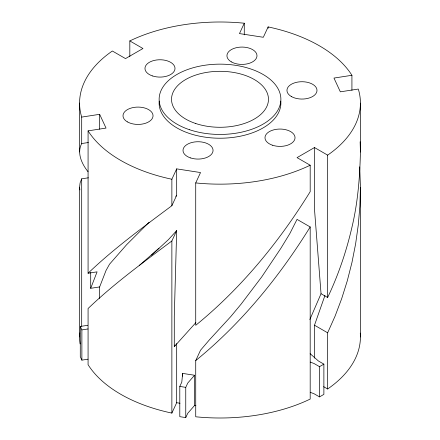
<?xml version="1.0" encoding="UTF-8"?>
<svg xmlns="http://www.w3.org/2000/svg" width="440" height="440" viewBox="0 0 440 440"><rect width="100%" height="100%" fill="white"/><g stroke="black" fill="none" stroke-linecap="round" stroke-linejoin="round"><path stroke-width="0.66" d="M151.536 255.206L168.41 239.641L176.682 230.61L174.284 316.409L174.284 346.649L195.844 322.652M360.426 103.109C360.806 144.562 361.653 186.544 351.967 227.161C346.379 251.394 338.344 275.061 327.641 297.517L321.041 293.706L314.495 209.292L314.495 147.548L327.641 155.139L327.641 297.517M359.722 166.843L360.426 187.319L359.887 206.052L358.286 224.912L355.641 243.755L351.967 262.444L347.286 280.825L341.644 298.771L335.077 316.14L327.641 332.8L327.641 388.993L323.642 386.683M182.644 373.406L181.792 382.129L179.795 386.43L179.795 416.669L185.757 417.593L187.754 413.286L194.568 405.488L194.568 375.249L182.644 373.406L182.644 376.156M88.033 171.727C81.895 164.065 76.637 153.109 81.692 143.55L81.692 117.09A140.426 81.076 0 0 1 112.36 51.007L125.505 58.597L142.962 48.516L129.817 40.925L129.817 56.535M79.574 336.892L79.574 187.242L80.102 182.886L81.692 178.833L88.341 177.804M324.945 295.493L314.495 325.209L314.495 358.1M149.111 222.228L126.627 244.695L109.544 264.182L106.035 270.463L99.649 286.93L90.706 288.316L97.092 271.843L88.077 273.24L88.077 130.862L106.035 128.084L99.649 114.312L81.692 117.09M309.859 319.539L321.041 293.706M88.077 273.24C114.032 248.402 143.149 227.167 171.87 205.7L171.87 179.24L176.682 168.872L200.53 172.557L195.723 182.93L195.723 325.303C241.456 288.052 279.224 241.709 310.184 191.681L310.184 165.22L297.039 157.63L314.495 147.548M129.817 40.925A140.426 81.076 0 0 1 244.277 23.221L239.47 33.589L263.318 37.279L268.131 26.912A140.426 81.076 0 0 1 351.923 75.29L351.923 90.349M171.87 205.7L176.682 195.327L176.682 168.872M171.87 240.977C143.149 262.449 114.032 283.679 88.077 308.517L88.077 364.711A140.426 81.076 0 0 0 171.87 413.089L171.87 240.977L176.682 230.61M174.284 346.649L175.087 344.927M195.723 360.586L200.53 350.218L209.451 339.796L230.665 316.695L241.186 304.034L261.679 276.964L280.907 248.243L289.861 233.547L297.039 219.368L310.184 226.958L310.184 399.075A140.426 81.076 0 0 1 195.723 416.779L195.723 360.586C241.456 323.329 279.224 276.986 310.184 226.958M171.87 413.089L176.682 402.721L176.682 343.53M185.757 417.593L185.757 387.354L187.754 383.048L194.568 375.249M175.764 196.334L176.682 195.327M139.42 265.359L159 248.215M310.261 362.076L314.061 363.512L319.517 366.663L323.879 364.139L323.879 394.377L319.517 396.902L314.061 393.75L310.261 392.315M351.923 75.29L333.966 78.067L340.351 91.834L358.309 89.056A140.426 81.076 0 0 1 327.641 155.139M81.692 143.55L88.341 142.522M87.978 359.194L81.879 360.14L80.284 356.697L80.284 326.458L87.736 325.303M80.284 326.458L81.879 329.901L87.978 328.955M179.795 386.43L185.757 387.354M176.682 402.721L179.993 403.233M194.568 405.488L195.894 405.697M314.495 325.209L327.641 332.8M323.879 364.139L318.423 360.993L310.129 353.683M79.574 187.242L79.882 189.888M360.135 141.779L360.426 152.037M360.426 187.319L360.426 336.963M319.517 366.663L319.517 396.902M268.131 26.912L268.131 28.27M244.277 23.221L244.277 34.859M99.649 114.312L99.649 129.239M99.649 286.93L99.649 298.496M90.706 272.509L90.706 288.316M81.879 329.901L81.879 360.14M81.692 178.833L81.692 326.26M79.574 103.037L79.574 151.965M360.272 333.113A140.426 81.076 0 0 1 327.641 388.993M80.102 343.943A140.426 81.076 0 0 1 79.734 333.036M310.184 165.22A140.426 81.076 0 0 1 195.723 182.93M171.87 179.24A140.426 81.076 0 0 1 88.077 130.862M280.786 101.112A60.88 35.151 0 0 1 220 138.221A60.88 35.151 0 0 1 159.214 101.112M291.363 96.525A15.015 8.668 0 0 0 316.486 92.637A15.015 8.668 0 0 0 298.095 82.016A15.015 8.668 0 0 0 291.363 96.525M272.503 145.233A15.015 8.668 0 0 0 295.031 137.726A15.015 8.668 0 0 0 272.503 130.213A15.015 8.668 0 0 0 272.503 145.233M190.526 157.916A15.015 8.668 0 0 0 213.054 150.403A15.015 8.668 0 0 0 190.526 142.896A15.015 8.668 0 0 0 190.526 157.916M127.402 121.886A15.015 8.668 0 0 0 152.526 118.003A15.015 8.668 0 0 0 134.134 107.382A15.015 8.668 0 0 0 127.402 121.886M152.477 75.933A15.015 8.668 0 0 0 175.005 68.425A15.015 8.668 0 0 0 152.477 60.918A15.015 8.668 0 0 0 152.477 75.933M195.762 123.53A48.471 27.984 0 0 0 268.471 99.292A48.471 27.984 0 0 0 195.762 75.059A48.471 27.984 0 0 0 195.762 123.53M231.347 61.875A15.015 8.668 0 0 0 256.471 57.987A15.015 8.668 0 0 0 238.079 47.366A15.015 8.668 0 0 0 231.347 61.875M189.563 129.734A60.88 35.151 0 0 0 280.88 99.292A60.88 35.151 0 0 0 189.563 68.855A60.88 35.151 0 0 0 189.563 129.734"/></g></svg>
